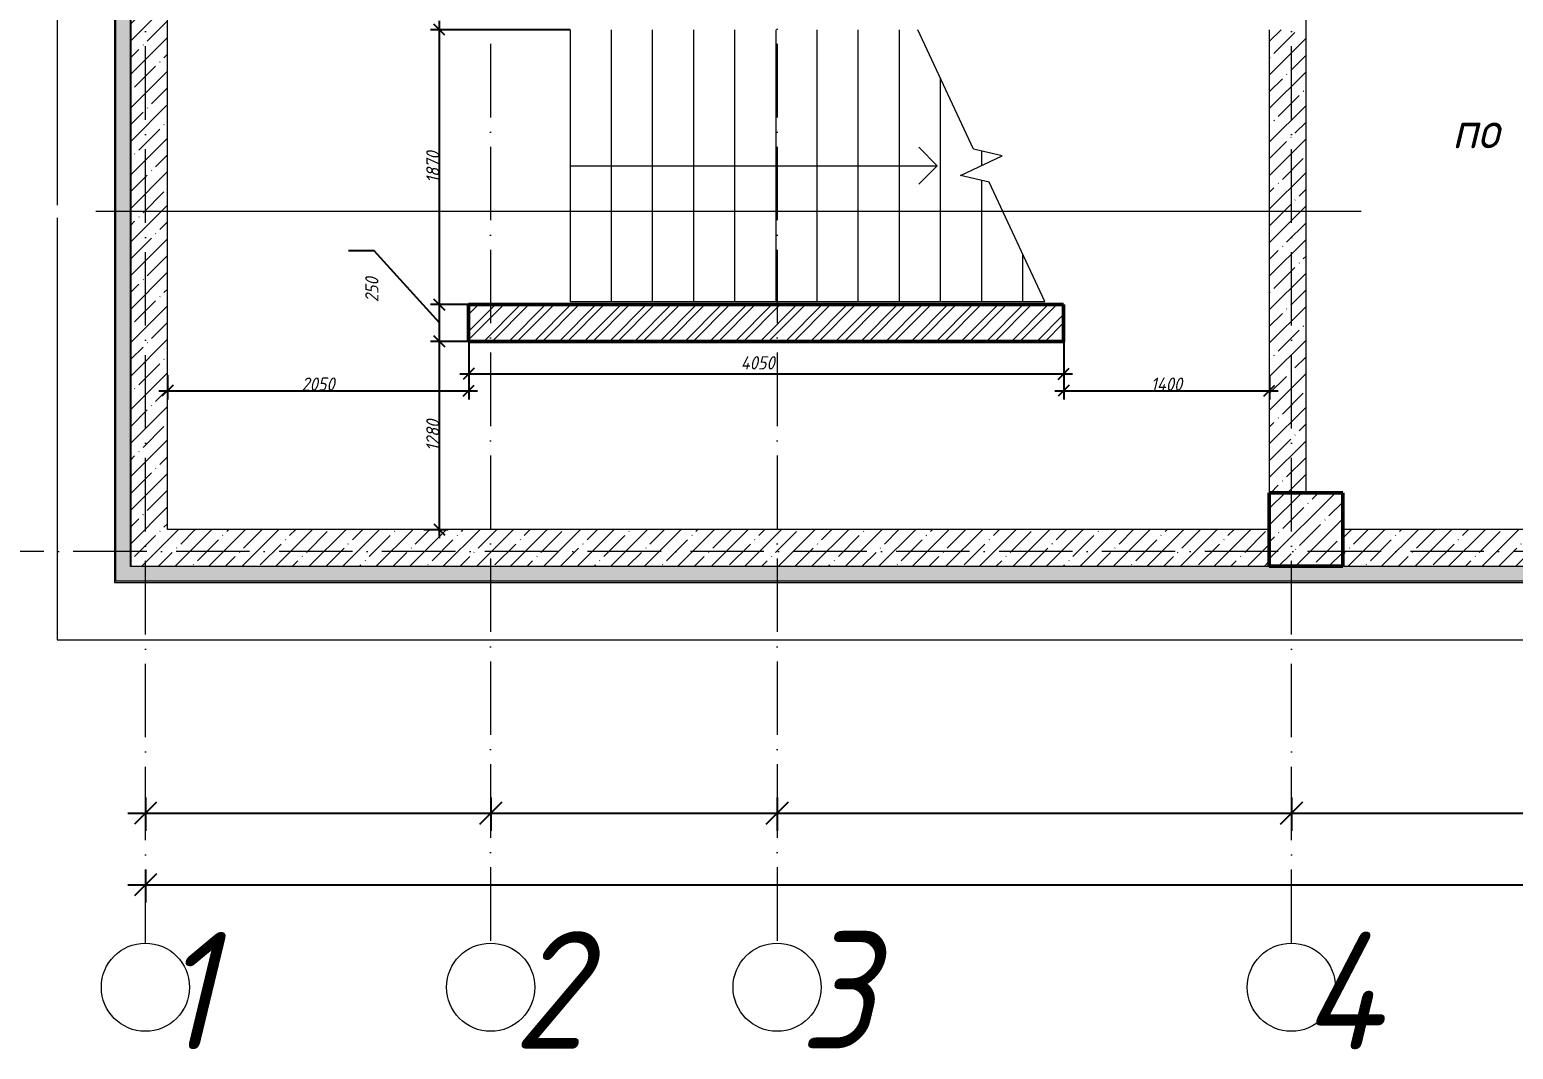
# Model space of a CAD drawing. Header units: millimetres. Extents: x -401725 to 250493, y 305116 to 802890.
# Drawn here: x -353889 to -343790, y 453811 to 460747 of the extents above; entities that cross this region are included whole.
import ezdxf

# ---------------------------------------------------------------- set-up
doc = ezdxf.new("R2010")
doc.units = ezdxf.units.MM
doc.linetypes.add('200_ШТРИХ_ш1п0_6_', pattern=[160, 100, -60])
doc.linetypes.add('50_200_ШТРИХ_1Т_ш5_п1_п1_', pattern=[700, 500, -100, 0, -100])
for name, color, linetype, lineweight in [('A-____-____-DIMS', 7, 'Continuous', 9), ('A-____-NOTE-TEXT', 7, 'Continuous', 9), ('A-FLOR-____-OTLN', 7, 'Continuous', 9), ('A-WALL-____-MCUT', 7, 'Continuous', 13), ('A-WALL-____-MCUT-1', 7, 'Continuous', 9), ('A-WALL-____-MCUT-2', 7, 'Continuous', 50), ('A-WALL-____-MCUT-3', 7, 'Continuous', 9), ('A-WALL-____-PATT-1', 7, 'Continuous', 9), ('S-COLS-____-MCUT', 7, 'Continuous', 50), ('S-COLS-____-OTLN', 7, 'Continuous', 9), ('S-GRID-____-IDEN', 7, 'Continuous', 9), ('S-GRID-____-OTLN-1', 7, '50_200_ШТРИХ_1Т_ш5_п1_п1_', 9), ('S-STRS-____-MBND', 7, 'Continuous', 9), ('S-STRS-____-OTLN-1', 7, 'Continuous', 9)]:
    doc.layers.add(name, color=color, linetype=linetype, lineweight=lineweight)
for name, color, linetype, lineweight, true_color in [('A-DETL-GENF-OTLN-4', 9, '200_ШТРИХ_ш1п0_6_', 9, 0x808080), ('A-DETL-GENF-OTLN-5', 7, 'Continuous', 5, 0xc0c0c0), ('A-WALL-____-PATT-2', 7, 'Continuous', 9, 0x787878)]:
    doc.layers.add(name, color=color, linetype=linetype, lineweight=lineweight, true_color=true_color)
doc.styles.add('ISOCPEUR_I', font='isocpeui.ttf', dxfattribs={"width": 0.9, "height": 2.5})
doc.styles.add('ISOCPEUR_I_7', font='isocpeui.ttf', dxfattribs={"width": 0.9, "height": 90})
doc.dimstyles.new('ISO-1_8_0_9К_СРЕДНИЙ_Кладочные', dxfattribs={"dimscale": 304.8, "dimtxt": 89.638306, "dimasz": 0.246063, "dimexe": 0.19685, "dimexo": 0, "dimgap": 0, "dimtad": 1, "dimdec": 3, "dimrnd": 0.001, "dimdsep": 46, "dimtxsty": 'ISOCPEUR_I_7', "dimblk1": 'OBLIQUE', "dimblk2": 'OBLIQUE', "dimsah": 1, "dimcen": 0.09, "dimdle": 0.19685, "dimazin": 0, "dimtfac": 1, "dimtdec": 4, "dimtix": 1, "dimtmove": 2, "dimatfit": 3, "dimfxl": 1, "dimtvp": 1, "dimtolj": 1, "dimtzin": 0, "dimarcsym": 2})
doc.dimstyles.new('ISO-1_8_0_9К_СРЕДНИЙ_Кладочные_1', dxfattribs={"dimscale": 304.8, "dimtxt": 89.638306, "dimasz": 0.246063, "dimexe": 0.19685, "dimexo": 0, "dimgap": 0, "dimtad": 1, "dimdec": 3, "dimrnd": 0.001, "dimdsep": 46, "dimtxsty": 'ISOCPEUR_I_7', "dimblk1": 'OBLIQUE', "dimblk2": 'OBLIQUE', "dimsah": 1, "dimcen": 0.09, "dimdle": 0.19685, "dimazin": 0, "dimtfac": 1, "dimtdec": 4, "dimtix": 1, "dimtmove": 0, "dimatfit": 3, "dimfxl": 1, "dimtvp": 1, "dimtolj": 1, "dimtzin": 0, "dimarcsym": 2})
doc.dimstyles.new('ISO-1_8_0_9К_СРЕДНИЙ_Кладочные_2', dxfattribs={"dimscale": 304.8, "dimtxt": 89.638306, "dimasz": 0.246063, "dimexe": 0.19685, "dimexo": 0, "dimgap": 0, "dimtad": 1, "dimdec": 3, "dimrnd": 0.001, "dimdsep": 46, "dimtxsty": 'ISOCPEUR_I_7', "dimblk1": 'OBLIQUE', "dimblk2": 'OBLIQUE', "dimsah": 1, "dimcen": 0.09, "dimdle": 0.19685, "dimazin": 0, "dimtfac": 1, "dimtdec": 4, "dimtix": 1, "dimtmove": 1, "dimatfit": 3, "dimfxl": 1, "dimtvp": 1, "dimtolj": 1, "dimtzin": 0, "dimarcsym": 2})
doc.dimstyles.new('ISO-2_5_0_9К_БОЛЬШОЙ_ОСИ', dxfattribs={"dimscale": 304.8, "dimtxt": 248.995294, "dimasz": 0.492126, "dimexe": 0.393701, "dimexo": 0, "dimgap": 0, "dimtad": 1, "dimdec": 0, "dimzin": 0, "dimdsep": 46, "dimtxsty": 'ISOCPEUR_I', "dimblk1": 'OBLIQUE', "dimblk2": 'OBLIQUE', "dimsah": 1, "dimcen": 0.09, "dimdle": 0.393701, "dimazin": 0, "dimtfac": 1, "dimtdec": 4, "dimtix": 1, "dimtmove": 0, "dimatfit": 3, "dimfxl": 1, "dimtvp": 1, "dimtolj": 1, "dimtzin": 0, "dimarcsym": 2})
pattern_1 = [(45, (-350751.34, 459015.94), (-114.0493, 114.0493), []), (45, (-350637.3, 459015.94), (-114.0493, 114.0493), [201.612, -40.322, 3.353, -36.97])]
pattern_2 = [(0, (-350751.34, 459015.94), (120.968, 69.841), [80.645, -161.29]), (120, (-350751.34, 459015.94), (-120.96808, 69.84086), [80.645, -161.29]), (60, (-350751.34, 459015.94), (-8e-05, 139.68186), [0, -161.29, 80.645, 0])]

# ---------------------------------------------------------------- blocks, each defined once
blk = doc.blocks.new('BSC_Колонна _Прямоугольная - 500х500-V92-АР1_Кладочный план подвала в осях 1-64_А-ГГ')
at = {"layer": 'S-COLS-____-OTLN'}
h = blk.add_hatch(dxfattribs=at)
h.set_pattern_fill('FP_104', color=256, style=0, pattern_type=2)
h.set_pattern_definition([(45, (-5550, 1668.96), (-114.0493, 114.0493), []), (45, (-5435.95, 1668.96), (-114.0493, 114.0493), [201.613, -40.323, 3.353, -36.97])])
h.paths.add_polyline_path([(-250, -250), (250, -250), (250, 250), (-250, 250)], flags=0)
at = {"layer": 'S-COLS-____-MCUT'}
for p, q in [((250, 250), (-250, 250)), ((-250, 250), (-250, -250)), ((250, -250), (250, 250)), ((-250, -250), (250, -250))]:
    blk.add_line(p, q, dxfattribs=at)
blk = doc.blocks.new('DET_L_Имитация разреза_ISO2-5 - Низ-28996014-АР1_Кладочный план подвала в осях 1-64_А-ГГ')
at = {"layer": 'A-DETL-GENF-OTLN-5'}
blk.add_line((143, 0), (8757, 0), dxfattribs=at)
blk = doc.blocks.new('Ось сетки - Круг_Ø6_00__ISO-2_5_0_9K_-25732049-АР1_Кладочный план подвала в осях 1-64_А-ГГ')
at = {"layer": 'S-GRID-____-IDEN'}
blk.add_circle((0, 0), 3, dxfattribs=at)
blk = doc.blocks.new('_Oblique')
at = {"color": 0, "linetype": 'ByBlock', "lineweight": -2}
blk.add_line((-0.5, -0.5), (0.5, 0.5), dxfattribs=at)
blk = doc.blocks.new('*D8126')
at = {"layer": 'A-____-____-DIMS', "color": 0, "lineweight": -2, "transparency": 16777216}
for p, q in [((-353101, 455523), (-353101, 455297)), ((-350751, 455523), (-350751, 455297)), ((-353221, 455417), (-350631, 455417))]:
    blk.add_line(p, q, dxfattribs=at)
at = {"layer": 'Defpoints', "color": 0, "transparency": 16777216}
for p in [(-353101, 455523), (-350751, 455523), (-350751, 455417)]:
    blk.add_point(p, dxfattribs=at)
at = {"layer": 'A-____-____-DIMS', "color": 0, "lineweight": -2, "transparency": 16777216, "xscale": 150, "yscale": 150, "zscale": 150, "rotation": 180}
blk.add_blockref('_Oblique', (-353101, 455417), dxfattribs=at)
at = {"layer": 'A-____-____-DIMS', "color": 0, "lineweight": -2, "transparency": 16777216, "xscale": 150, "yscale": 150, "zscale": 150}
blk.add_blockref('_Oblique', (-350751, 455417), dxfattribs=at)
at = {"layer": 'A-____-____-DIMS', "color": 0, "transparency": 16777216, "insert": (-351926, 455419), "char_height": 2.5, "width": 758.48, "attachment_point": 5, "style": 'ISOCPEUR_I'}
blk.add_mtext('\\A1;2350', dxfattribs=at)
blk = doc.blocks.new('*D8127')
at = {"layer": 'A-____-____-DIMS', "color": 0, "lineweight": -2, "transparency": 16777216}
for p, q in [((-350751, 455523), (-350751, 455297)), ((-348801, 455523), (-348801, 455297)), ((-350871, 455417), (-348681, 455417))]:
    blk.add_line(p, q, dxfattribs=at)
at = {"layer": 'Defpoints', "color": 0, "transparency": 16777216}
for p in [(-350751, 455523), (-348801, 455523), (-348801, 455417)]:
    blk.add_point(p, dxfattribs=at)
at = {"layer": 'A-____-____-DIMS', "color": 0, "lineweight": -2, "transparency": 16777216, "xscale": 150, "yscale": 150, "zscale": 150, "rotation": 180}
blk.add_blockref('_Oblique', (-350751, 455417), dxfattribs=at)
at = {"layer": 'A-____-____-DIMS', "color": 0, "lineweight": -2, "transparency": 16777216, "xscale": 150, "yscale": 150, "zscale": 150}
blk.add_blockref('_Oblique', (-348801, 455417), dxfattribs=at)
at = {"layer": 'A-____-____-DIMS', "color": 0, "transparency": 16777216, "insert": (-349776, 455419), "char_height": 2.5, "width": 701.02, "attachment_point": 5, "style": 'ISOCPEUR_I'}
blk.add_mtext('\\A1;1950', dxfattribs=at)
blk = doc.blocks.new('*D8128')
at = {"layer": 'A-____-____-DIMS', "color": 0, "lineweight": -2, "transparency": 16777216}
for p, q in [((-348801, 455523), (-348801, 455297)), ((-345301, 455523), (-345301, 455297)), ((-348921, 455417), (-345181, 455417))]:
    blk.add_line(p, q, dxfattribs=at)
at = {"layer": 'Defpoints', "color": 0, "transparency": 16777216}
for p in [(-348801, 455523), (-345301, 455523), (-345301, 455417)]:
    blk.add_point(p, dxfattribs=at)
at = {"layer": 'A-____-____-DIMS', "color": 0, "lineweight": -2, "transparency": 16777216, "xscale": 150, "yscale": 150, "zscale": 150, "rotation": 180}
blk.add_blockref('_Oblique', (-348801, 455417), dxfattribs=at)
at = {"layer": 'A-____-____-DIMS', "color": 0, "lineweight": -2, "transparency": 16777216, "xscale": 150, "yscale": 150, "zscale": 150}
blk.add_blockref('_Oblique', (-345301, 455417), dxfattribs=at)
at = {"layer": 'A-____-____-DIMS', "color": 0, "transparency": 16777216, "insert": (-347051, 455419), "char_height": 2.5, "width": 758.48, "attachment_point": 5, "style": 'ISOCPEUR_I'}
blk.add_mtext('\\A1;3500', dxfattribs=at)
blk = doc.blocks.new('*D8129')
at = {"layer": 'A-____-____-DIMS', "color": 0, "lineweight": -2, "transparency": 16777216}
for p, q in [((-345301, 455523), (-345301, 455297)), ((-340901, 455523), (-340901, 455297)), ((-345421, 455417), (-340781, 455417))]:
    blk.add_line(p, q, dxfattribs=at)
at = {"layer": 'Defpoints', "color": 0, "transparency": 16777216}
for p in [(-345301, 455523), (-340901, 455523), (-340901, 455417)]:
    blk.add_point(p, dxfattribs=at)
at = {"layer": 'A-____-____-DIMS', "color": 0, "lineweight": -2, "transparency": 16777216, "xscale": 150, "yscale": 150, "zscale": 150, "rotation": 180}
blk.add_blockref('_Oblique', (-345301, 455417), dxfattribs=at)
at = {"layer": 'A-____-____-DIMS', "color": 0, "lineweight": -2, "transparency": 16777216, "xscale": 150, "yscale": 150, "zscale": 150}
blk.add_blockref('_Oblique', (-340901, 455417), dxfattribs=at)
at = {"layer": 'A-____-____-DIMS', "color": 0, "transparency": 16777216, "insert": (-343101, 455419), "char_height": 2.5, "width": 804.45, "attachment_point": 5, "style": 'ISOCPEUR_I'}
blk.add_mtext('\\A1;4400', dxfattribs=at)
blk = doc.blocks.new('*D8157')
at = {"layer": 'A-____-____-DIMS', "color": 0, "lineweight": -2, "transparency": 16777216}
for p, q in [((-353101, 455035), (-353101, 454809)), ((-249601, 455035), (-249601, 454809)), ((-353221, 454929), (-249481, 454929))]:
    blk.add_line(p, q, dxfattribs=at)
at = {"layer": 'Defpoints', "color": 0, "transparency": 16777216}
for p in [(-353101, 455035), (-249601, 455035), (-249601, 454929)]:
    blk.add_point(p, dxfattribs=at)
at = {"layer": 'A-____-____-DIMS', "color": 0, "lineweight": -2, "transparency": 16777216, "xscale": 150, "yscale": 150, "zscale": 150, "rotation": 180}
blk.add_blockref('_Oblique', (-353101, 454929), dxfattribs=at)
at = {"layer": 'A-____-____-DIMS', "color": 0, "lineweight": -2, "transparency": 16777216, "xscale": 150, "yscale": 150, "zscale": 150}
blk.add_blockref('_Oblique', (-249601, 454929), dxfattribs=at)
at = {"layer": 'A-____-____-DIMS', "color": 0, "transparency": 16777216, "insert": (-301351, 454930), "char_height": 2.5, "width": 1080.26, "attachment_point": 5, "style": 'ISOCPEUR_I'}
blk.add_mtext('\\A1;103500', dxfattribs=at)
blk = doc.blocks.new('*D8226')
at = {"layer": 'A-____-____-DIMS', "color": 0, "lineweight": -2, "transparency": 16777216}
for p, q in [((-350901, 458627), (-350901, 458231)), ((-352951, 458397), (-352951, 458231)), ((-353011, 458291), (-350841, 458291))]:
    blk.add_line(p, q, dxfattribs=at)
at = {"layer": 'Defpoints', "color": 0, "transparency": 16777216}
for p in [(-350901, 458627), (-352951, 458397), (-350901, 458291)]:
    blk.add_point(p, dxfattribs=at)
at = {"layer": 'A-____-____-DIMS', "color": 0, "lineweight": -2, "transparency": 16777216, "xscale": 75, "yscale": 75, "zscale": 75, "rotation": 180}
blk.add_blockref('_Oblique', (-352951, 458291), dxfattribs=at)
at = {"layer": 'A-____-____-DIMS', "color": 0, "lineweight": -2, "transparency": 16777216, "xscale": 75, "yscale": 75, "zscale": 75}
blk.add_blockref('_Oblique', (-350901, 458291), dxfattribs=at)
at = {"layer": 'A-____-____-DIMS', "color": 0, "transparency": 16777216, "insert": (-351926, 458336), "char_height": 90, "width": 546.1, "attachment_point": 5, "style": 'ISOCPEUR_I_7'}
blk.add_mtext('\\A1;2050', dxfattribs=at)
blk = doc.blocks.new('*D8227')
at = {"layer": 'A-____-____-DIMS', "color": 0, "lineweight": -2, "transparency": 16777216}
for p, q in [((-350901, 458627), (-350901, 458346)), ((-346851, 458627), (-346851, 458346)), ((-350961, 458406), (-346791, 458406))]:
    blk.add_line(p, q, dxfattribs=at)
at = {"layer": 'Defpoints', "color": 0, "transparency": 16777216}
for p in [(-350901, 458627), (-346851, 458627), (-346851, 458406)]:
    blk.add_point(p, dxfattribs=at)
at = {"layer": 'A-____-____-DIMS', "color": 0, "lineweight": -2, "transparency": 16777216, "xscale": 75, "yscale": 75, "zscale": 75, "rotation": 180}
blk.add_blockref('_Oblique', (-350901, 458406), dxfattribs=at)
at = {"layer": 'A-____-____-DIMS', "color": 0, "lineweight": -2, "transparency": 16777216, "xscale": 75, "yscale": 75, "zscale": 75}
blk.add_blockref('_Oblique', (-346851, 458406), dxfattribs=at)
at = {"layer": 'A-____-____-DIMS', "color": 0, "transparency": 16777216, "insert": (-349049, 458526), "char_height": 90, "width": 562.65, "attachment_point": 1, "line_spacing_factor": 1.149209, "style": 'ISOCPEUR_I_7'}
blk.add_mtext('\\A1;4050', dxfattribs=at)
blk = doc.blocks.new('*D8228')
at = {"layer": 'A-____-____-DIMS', "color": 0, "lineweight": -2, "transparency": 16777216}
for p, q in [((-346851, 458627), (-346851, 458231)), ((-345451, 458397), (-345451, 458231)), ((-346911, 458291), (-345391, 458291))]:
    blk.add_line(p, q, dxfattribs=at)
at = {"layer": 'Defpoints', "color": 0, "transparency": 16777216}
for p in [(-346851, 458627), (-345451, 458397), (-345451, 458291)]:
    blk.add_point(p, dxfattribs=at)
at = {"layer": 'A-____-____-DIMS', "color": 0, "lineweight": -2, "transparency": 16777216, "xscale": 75, "yscale": 75, "zscale": 75, "rotation": 180}
blk.add_blockref('_Oblique', (-346851, 458291), dxfattribs=at)
at = {"layer": 'A-____-____-DIMS', "color": 0, "lineweight": -2, "transparency": 16777216, "xscale": 75, "yscale": 75, "zscale": 75}
blk.add_blockref('_Oblique', (-345451, 458291), dxfattribs=at)
at = {"layer": 'A-____-____-DIMS', "color": 0, "transparency": 16777216, "insert": (-346151, 458336), "char_height": 90, "width": 521.28, "attachment_point": 5, "style": 'ISOCPEUR_I_7'}
blk.add_mtext('\\A1;1400', dxfattribs=at)
blk = doc.blocks.new('*D8229')
at = {"layer": 'A-____-____-DIMS', "color": 0, "lineweight": -2, "transparency": 16777216}
for p, q in [((-351100, 457287), (-351100, 458687)), ((-350901, 458627), (-351160, 458627)), ((-351206, 457347), (-351040, 457347))]:
    blk.add_line(p, q, dxfattribs=at)
at = {"layer": 'Defpoints', "color": 0, "transparency": 16777216}
for p in [(-351100, 458627), (-350901, 458627), (-351206, 457347)]:
    blk.add_point(p, dxfattribs=at)
at = {"layer": 'A-____-____-DIMS', "color": 0, "lineweight": -2, "transparency": 16777216, "xscale": 75, "yscale": 75, "zscale": 75}
for p, rotation in [((-351100, 458627), 90), ((-351100, 457347), 270)]:
    blk.add_blockref('_Oblique', p, dxfattribs=dict(at, rotation=rotation))
at = {"layer": 'A-____-____-DIMS', "color": 0, "transparency": 16777216, "insert": (-351145, 457987), "char_height": 90, "width": 504.73, "attachment_point": 5, "rotation": 90, "style": 'ISOCPEUR_I_7'}
blk.add_mtext('\\A1;1280', dxfattribs=at)
blk = doc.blocks.new('*D8230')
at = {"layer": 'A-____-____-DIMS', "color": 0, "lineweight": -2, "transparency": 16777216}
for p, q in [((-351545, 459242), (-351718, 459242)), ((-351100, 458752), (-351545, 459242)), ((-351100, 458567), (-351100, 458937)), ((-350901, 458877), (-351160, 458877)), ((-350901, 458627), (-351160, 458627))]:
    blk.add_line(p, q, dxfattribs=at)
at = {"layer": 'Defpoints', "color": 0, "transparency": 16777216}
for p in [(-351100, 458877), (-350901, 458877), (-350901, 458627)]:
    blk.add_point(p, dxfattribs=at)
at = {"layer": 'A-____-____-DIMS', "color": 0, "lineweight": -2, "transparency": 16777216, "xscale": 75, "yscale": 75, "zscale": 75}
for p, rotation in [((-351100, 458877), 90), ((-351100, 458627), 270)]:
    blk.add_blockref('_Oblique', p, dxfattribs=dict(at, rotation=rotation))
at = {"layer": 'A-____-____-DIMS', "color": 0, "transparency": 16777216, "insert": (-351605, 458893), "char_height": 90, "width": 409.58, "attachment_point": 1, "rotation": 90, "line_spacing_factor": 1.149209, "style": 'ISOCPEUR_I_7'}
blk.add_mtext('\\A1;250', dxfattribs=at)
blk = doc.blocks.new('*D8231')
at = {"layer": 'A-____-____-DIMS', "color": 0, "lineweight": -2, "transparency": 16777216}
for p, q in [((-350211, 460747), (-351160, 460747)), ((-351100, 458817), (-351100, 460807)), ((-350901, 458877), (-351160, 458877))]:
    blk.add_line(p, q, dxfattribs=at)
at = {"layer": 'Defpoints', "color": 0, "transparency": 16777216}
for p in [(-351100, 460747), (-350211, 460747), (-350901, 458877)]:
    blk.add_point(p, dxfattribs=at)
at = {"layer": 'A-____-____-DIMS', "color": 0, "lineweight": -2, "transparency": 16777216, "xscale": 75, "yscale": 75, "zscale": 75}
for p, rotation in [((-351100, 460747), 90), ((-351100, 458877), 270)]:
    blk.add_blockref('_Oblique', p, dxfattribs=dict(at, rotation=rotation))
at = {"layer": 'A-____-____-DIMS', "color": 0, "transparency": 16777216, "insert": (-351145, 459812), "char_height": 90, "width": 504.73, "attachment_point": 5, "rotation": 90, "style": 'ISOCPEUR_I_7'}
blk.add_mtext('\\A1;1870', dxfattribs=at)

msp = doc.modelspace()

# ---------------------------------------------------------------- hatches: boundary and pattern name
at = {"layer": 'A-WALL-____-PATT-1'}
h = msp.add_hatch(dxfattribs=at)
h.set_pattern_fill('FP_91', color=256, style=0, pattern_type=2)
h.set_pattern_definition(pattern_2)
h.paths.add_polyline_path([(-353203.3432, 456994.983), (-353203.3432, 506748.983), (-353303.3432, 506748.983), (-353303.3432, 456994.983)], flags=0)
h = msp.add_hatch(dxfattribs=at)
h.set_pattern_fill('FP_1', color=256, style=0, pattern_type=2)
h.set_pattern_definition(pattern_1)
h.paths.add_polyline_path([(-352951.3432, 457096.983), (-352951.3432, 464846.983), (-353201.3432, 464846.983), (-353201.3432, 457096.983)], flags=0)
h = msp.add_hatch(dxfattribs=at)
h.set_pattern_fill('FP_1', color=256, style=0, pattern_type=2)
h.set_pattern_definition(pattern_1)
h.paths.add_polyline_path([(-345201.3432, 457596.983), (-345201.3432, 460746.983), (-345451.3432, 460746.983), (-345451.3432, 457596.983)], flags=0)
h = msp.add_hatch(dxfattribs=at)
h.set_pattern_fill('FP_1', color=256, style=0, pattern_type=2)
h.set_pattern_definition(pattern_1)
h.paths.add_polyline_path([(-345451.3432, 457096.983), (-345451.3432, 457346.983), (-352951.3432, 457346.983), (-352951.3432, 457096.983), (-350766.7111, 457096.983)], flags=0)
h = msp.add_hatch(dxfattribs=at)
h.set_pattern_fill('FP_1', color=256, style=0, pattern_type=2)
h.set_pattern_definition(pattern_1)
h.paths.add_polyline_path([(-340351.3432, 457096.983), (-340351.3432, 457346.983), (-344951.3432, 457346.983), (-344951.3432, 457096.983), (-343696.6982, 457096.983)], flags=0)
h = msp.add_hatch(dxfattribs=at)
h.set_pattern_fill('FP_91', color=256, style=0, pattern_type=2)
h.set_pattern_definition(pattern_2)
h.paths.add_polyline_path([(-249399.3432, 456994.983), (-249399.3432, 457094.983), (-353203.3432, 457094.983), (-353203.3432, 456994.983), (-251786.5304, 456994.983)], flags=0)
at = {"layer": 'A-WALL-____-PATT-2'}
h = msp.add_hatch(dxfattribs=at)
h.set_pattern_fill('FP_5', color=256, style=0, pattern_type=2)
h.set_pattern_definition([(45, (-350751.34, 459015.94), (-85.5366, 85.5366), []), (45, (-350694.32, 459015.94), (-85.5366, 85.5366), [])])
h.paths.add_polyline_path([(-346851.3432, 458626.983), (-346851.3432, 458876.983), (-350901.3432, 458876.983), (-350901.3432, 458626.983), (-350766.7111, 458626.983)], flags=0)

# ---------------------------------------------------------------- linework, layer by layer
at = {"layer": 'A-FLOR-____-OTLN'}
for p, q in [((-353701.3432, 468496.983), (-353701.3432, 459553.2437)), ((-353701.3432, 459466.5072), (-353701.3432, 456596.983)), ((-353701.3432, 456596.983), (-312451.3432, 456596.983))]:
    msp.add_line(p, q, dxfattribs=at)
at = {"layer": 'A-WALL-____-MCUT'}
for p, q in [((-353311.3432, 506856.983), (-353311.3432, 456986.983)), ((-353303.3432, 456994.983), (-353303.3432, 506848.983)), ((-353311.3432, 456986.983), (-249391.3432, 456986.983)), ((-249399.3432, 456994.983), (-353303.3432, 456994.983))]:
    msp.add_line(p, q, dxfattribs=at)
at = {"layer": 'A-WALL-____-MCUT-1'}
for p, q in [((-353201.3432, 464846.983), (-353201.3432, 457096.983)), ((-352951.3432, 457346.983), (-352951.3432, 464846.983)), ((-345201.3432, 457596.983), (-345201.3432, 464596.983)), ((-345451.3432, 460746.983), (-345451.3432, 457596.983)), ((-345451.3432, 457346.983), (-352951.3432, 457346.983)), ((-340351.3432, 457346.983), (-344951.3432, 457346.983)), ((-353201.3432, 457096.983), (-345451.3432, 457096.983)), ((-344951.3432, 457096.983), (-340351.3432, 457096.983))]:
    msp.add_line(p, q, dxfattribs=at)
at = {"layer": 'A-WALL-____-MCUT-2'}
for p, q in [((-346851.3432, 458876.983), (-350901.3432, 458876.983)), ((-350901.3432, 458876.983), (-350901.3432, 458626.983)), ((-346851.3432, 458626.983), (-346851.3432, 458876.983)), ((-350901.3432, 458626.983), (-346851.3432, 458626.983))]:
    msp.add_line(p, q, dxfattribs=at)
at = {"layer": 'A-WALL-____-MCUT-3'}
for p, q in [((-353203.3432, 457094.983), (-353203.3432, 506748.983)), ((-249499.3432, 457094.983), (-353203.3432, 457094.983))]:
    msp.add_line(p, q, dxfattribs=at)
at = {"layer": 'S-GRID-____-OTLN-1'}
for p, q in [((-353101.3432, 454533.3346), (-353101.3432, 508896.9006)), ((-345301.3432, 454533.3346), (-345301.3432, 508896.9006)), ((-350751.3432, 465550.9569), (-350751.3432, 454533.3346)), ((-348801.3432, 465550.9569), (-348801.3432, 454533.3346)), ((-246676.9366, 457196.983), (-355420.1134, 457196.983))]:
    msp.add_line(p, q, dxfattribs=at)
at = {"layer": 'S-STRS-____-MBND'}
for p, q in [((-347464.1705, 459935.2714), (-347842.6778, 460746.983)), ((-347269.7326, 459888.0171), (-347464.1705, 459935.2714)), ((-347552.9538, 459755.9489), (-347269.7326, 459888.0171)), ((-347358.516, 459708.6945), (-347552.9538, 459755.9489)), ((-346980.0087, 458896.983), (-347358.516, 459708.6945))]:
    msp.add_line(p, q, dxfattribs=at)
at = {"layer": 'S-STRS-____-OTLN-1'}
for p, q in [((-350211.3432, 460746.983), (-350211.3432, 458896.983)), ((-350211.3432, 460746.983), (-350211.3432, 458896.983)), ((-349931.3432, 460746.983), (-349931.3432, 458896.983)), ((-349931.3432, 460746.983), (-349931.3432, 458896.983)), ((-349651.3432, 460746.983), (-349651.3432, 458896.983)), ((-349651.3432, 460746.983), (-349651.3432, 458896.983)), ((-349371.3432, 460746.983), (-349371.3432, 458896.983)), ((-349371.3432, 460746.983), (-349371.3432, 458896.983)), ((-349091.3432, 460746.983), (-349091.3432, 458896.983)), ((-349091.3432, 460746.983), (-349091.3432, 458896.983)), ((-348811.3432, 460746.983), (-348811.3432, 458896.983)), ((-348811.3432, 460746.983), (-348811.3432, 458896.983)), ((-348531.3432, 460746.983), (-348531.3432, 458896.983)), ((-348531.3432, 460746.983), (-348531.3432, 458896.983)), ((-348251.3432, 460746.983), (-348251.3432, 458896.983)), ((-348251.3432, 460746.983), (-348251.3432, 458896.983)), ((-347971.3432, 460746.983), (-347971.3432, 458896.983)), ((-347971.3432, 460746.983), (-347971.3432, 458896.983)), ((-347691.3432, 460422.4449), (-347691.3432, 458896.983)), ((-347691.3432, 460422.4449), (-347691.3432, 458896.983)), ((-347711.3432, 459821.983), (-347836.3432, 459946.983)), ((-347411.3432, 459922.4328), (-347411.3432, 459821.983)), ((-347411.3432, 459922.4328), (-347411.3432, 459821.983)), ((-350211.3432, 459821.983), (-349931.3432, 459821.983)), ((-349931.3432, 459821.983), (-349651.3432, 459821.983)), ((-349651.3432, 459821.983), (-349371.3432, 459821.983)), ((-349371.3432, 459821.983), (-349091.3432, 459821.983)), ((-349091.3432, 459821.983), (-348811.3432, 459821.983)), ((-348811.3432, 459821.983), (-348531.3432, 459821.983)), ((-348531.3432, 459821.983), (-348251.3432, 459821.983)), ((-348251.3432, 459821.983), (-347971.3432, 459821.983)), ((-347971.3432, 459821.983), (-347711.3432, 459821.983)), ((-347711.3432, 459821.983), (-347836.3432, 459696.983)), ((-347411.3432, 459721.5331), (-347411.3432, 458896.983)), ((-347411.3432, 459721.5331), (-347411.3432, 458896.983)), ((-347131.3432, 459221.521), (-347131.3432, 458896.983)), ((-347131.3432, 459221.521), (-347131.3432, 458896.983)), ((-350211.3432, 458896.983), (-349931.3432, 458896.983)), ((-349931.3432, 458896.983), (-349651.3432, 458896.983)), ((-349651.3432, 458896.983), (-349371.3432, 458896.983)), ((-349371.3432, 458896.983), (-349091.3432, 458896.983)), ((-349091.3432, 458896.983), (-348811.3432, 458896.983)), ((-348811.3432, 458896.983), (-348531.3432, 458896.983)), ((-348531.3432, 458896.983), (-348251.3432, 458896.983)), ((-348251.3432, 458896.983), (-347971.3432, 458896.983)), ((-347971.3432, 458896.983), (-347691.3432, 458896.983)), ((-347691.3432, 458896.983), (-347411.3432, 458896.983)), ((-347411.3432, 458896.983), (-347131.3432, 458896.983)), ((-347131.3432, 458896.983), (-346980.0087, 458896.983))]:
    msp.add_line(p, q, dxfattribs=at)

# ---------------------------------------------------------------- block references
at = {"layer": 'A-DETL-GENF-OTLN-4', "rotation": 180}
msp.add_blockref('DET_L_Имитация разреза_ISO2-5 - Низ-28996014-АР1_Кладочный план подвала в осях 1-64_А-ГГ', (-344682.317, 459509.8755), dxfattribs=at)
at = {"layer": 'S-COLS-____-OTLN'}
msp.add_blockref('BSC_Колонна _Прямоугольная - 500х500-V92-АР1_Кладочный план подвала в осях 1-64_А-ГГ', (-345201.3432, 457346.983), dxfattribs=at)
at = {"layer": 'S-GRID-____-IDEN', "xscale": 99.99999999999993, "yscale": 99.99999999999993, "zscale": 99.99999999999993}
for p in [(-353101.3432, 454233.3346), (-345301.3432, 454233.3346)]:
    msp.add_blockref('Ось сетки - Круг_Ø6_00__ISO-2_5_0_9K_-25732049-АР1_Кладочный план подвала в осях 1-64_А-ГГ', p, dxfattribs=at)
at = {"layer": 'S-GRID-____-IDEN', "xscale": 99.99999999999993, "yscale": 99.99999999999993, "zscale": 99.99999999999993, "rotation": 180}
for p in [(-350751.3432, 454233.3346), (-348801.3432, 454233.3346)]:
    msp.add_blockref('Ось сетки - Круг_Ø6_00__ISO-2_5_0_9K_-25732049-АР1_Кладочный план подвала в осях 1-64_А-ГГ', p, dxfattribs=at)

# ---------------------------------------------------------------- texts
at = {"layer": 'A-____-NOTE-TEXT', "insert": (-344206.5503, 460189.6731), "char_height": 250, "width": 404.0505, "attachment_point": 1, "style": 'ISOCPEUR_I'}
msp.add_mtext('по', dxfattribs=at)
at = {"layer": 'S-GRID-____-IDEN', "char_height": 800, "attachment_point": 1, "style": 'ISOCPEUR_I'}
for s, insert, width in [('\\fISOCPEUR|b0|i1|c204|p34|;\\W.9;1', (-352997.5064, 454609.363), 144.30375), ('\\fISOCPEUR|b0|i1|c204|p34|;\\W.9;2', (-350600.7998, 454614.522), 202.02525), ('\\fISOCPEUR|b0|i1|c204|p34|;\\W.9;3', (-348650.7998, 454614.522), 202.02525), ('\\fISOCPEUR|b0|i1|c204|p34|;\\W.9;4', (-345230.3564, 454609.363), 223.670812)]:
    msp.add_mtext(s, dxfattribs=dict(at, insert=insert, width=width))

# ---------------------------------------------------------------- dimensions: what is measured, and where the dimension line sits
at = {"layer": 'A-____-____-DIMS'}
for base, p1, p2, override, picture, middle in [((-351099.5256, 460746.983), (-350901.3432, 458876.983), (-350211.3432, 460746.983), {"dimtxt": 400, "dimpost": '<>', "dimfxl": 1993.238571}, '*D8231', (-351145.1052, 459811.983)), ((-351099.5256, 458626.983), (-351205.5917, 457346.983), (-350901.3432, 458626.983), {"dimtxt": 400, "dimpost": '<>', "dimfxl": 1315.66223}, '*D8229', (-351144.5256, 457986.983))]:
    dim = msp.add_linear_dim(base=base, p1=p1, p2=p2, angle=90, dimstyle='ISO-1_8_0_9К_СРЕДНИЙ_Кладочные', override=override, dxfattribs=at)
    dim.commit()
    dim.dimension.update_dxf_attribs({"geometry": picture, "text_midpoint": middle})
dim = msp.add_linear_dim(base=(-351099.5256, 458876.983), p1=(-350901.3432, 458626.983), p2=(-350901.3432, 458876.983), angle=90, dimstyle='ISO-1_8_0_9К_СРЕДНИЙ_Кладочные_2', override={"dimtxt": 400, "dimpost": '<>', "dimfxl": 250}, dxfattribs=at)
dim.commit()
dim.dimension.update_dxf_attribs({"geometry": '*D8230', "text_midpoint": (-351545.4578, 459242.382), "dimtype": 160, "text_rotation": 90})
for base, p1, p2, dimstyle, override, picture, middle in [((-350901.3432, 458290.6634), (-352951.3432, 458396.7294), (-350901.3432, 458626.983), 'ISO-1_8_0_9К_СРЕДНИЙ_Кладочные', {"dimtxt": 400, "dimpost": '<>', "dimfxl": 2062.890372}, '*D8226', (-351926.3432, 458335.6634)), ((-345451.3432, 458290.6634), (-346851.3432, 458626.983), (-345451.3432, 458396.7294), 'ISO-1_8_0_9К_СРЕДНИЙ_Кладочные', {"dimtxt": 400, "dimpost": '<>', "dimfxl": 1418.808192}, '*D8228', (-346151.3432, 458335.6634)), ((-350751.3432, 455417.418), (-353101.3432, 455523.484), (-350751.3432, 455523.484), 'ISO-2_5_0_9К_БОЛЬШОЙ_ОСИ', {"dimtxt": 400, "dimpost": '<>', "dimfxl": 2350}, '*D8126', (-351926.3432, 455418.668)), ((-348801.3432, 455417.418), (-350751.3432, 455523.484), (-348801.3432, 455523.484), 'ISO-2_5_0_9К_БОЛЬШОЙ_ОСИ', {"dimtxt": 400, "dimpost": '<>', "dimfxl": 1950}, '*D8127', (-349776.3432, 455418.668)), ((-345301.3432, 455417.418), (-348801.3432, 455523.484), (-345301.3432, 455523.484), 'ISO-2_5_0_9К_БОЛЬШОЙ_ОСИ', {"dimtxt": 400, "dimpost": '<>', "dimfxl": 3500}, '*D8128', (-347051.3432, 455418.668)), ((-340901.3432, 455417.418), (-345301.3432, 455523.484), (-340901.3432, 455523.484), 'ISO-2_5_0_9К_БОЛЬШОЙ_ОСИ', {"dimtxt": 400, "dimpost": '<>', "dimfxl": 4400}, '*D8129', (-343101.3432, 455418.668)), ((-249601.3432, 454929.2109), (-353101.3432, 455035.2769), (-249601.3432, 455035.2769), 'ISO-2_5_0_9К_БОЛЬШОЙ_ОСИ', {"dimtxt": 400, "dimpost": '<>', "dimfxl": 103500}, '*D8157', (-301351.3432, 454930.4609))]:
    dim = msp.add_linear_dim(base=base, p1=p1, p2=p2, dimstyle=dimstyle, override=override, dxfattribs=at)
    dim.commit()
    dim.dimension.update_dxf_attribs({"geometry": picture, "text_midpoint": middle})
dim = msp.add_linear_dim(base=(-346851.3432, 458405.8254), p1=(-350901.3432, 458626.983), p2=(-346851.3432, 458626.983), dimstyle='ISO-1_8_0_9К_СРЕДНИЙ_Кладочные_1', override={"dimtxt": 400, "dimpost": '<>', "dimfxl": 4050}, dxfattribs=at)
dim.commit()
dim.dimension.update_dxf_attribs({"geometry": '*D8227', "text_midpoint": (-348767.8657, 458405.8254), "dimtype": 160})

doc.saveas('drawing.dxf')
